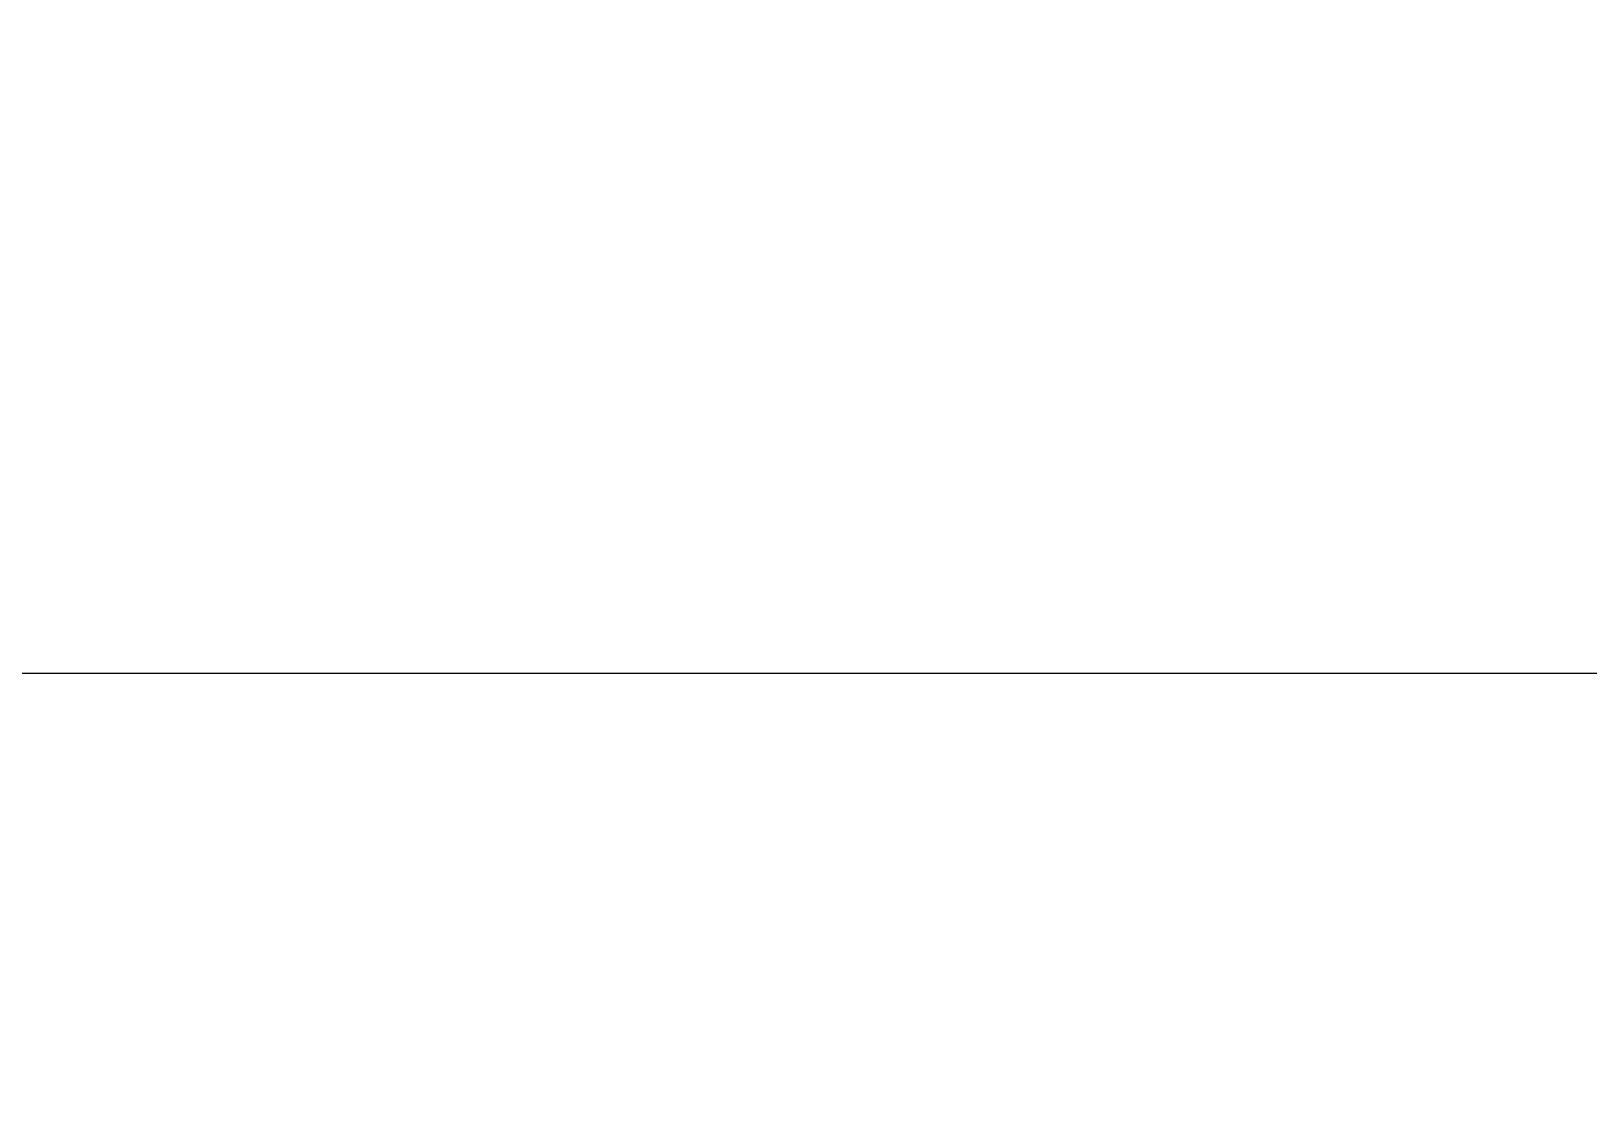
# Model space of a CAD drawing. Header units: millimetres. Extents: x -2143172 to 5255, y -610845 to 279739.
# Drawn here: x -1159477.1645 to -1159477.0217, y -582326.0011 to -582325.9015 of the extents above; entities that cross this region are included whole.
import ezdxf

# ---------------------------------------------------------------- set-up
doc = ezdxf.new("R2010")
doc.units = ezdxf.units.MM
doc.header["$LTSCALE"] = 30
doc.layers.get('0').update_dxf_attribs({"lineweight": 5})
doc.layers.get('Defpoints').update_dxf_attribs({"lineweight": 5})
doc.layers.add('dims.', color=152, linetype='Continuous', lineweight=5)
doc.layers.add('LOADING', color=163, linetype='Continuous', lineweight=5)
doc.styles.add('SIMPLEX', font='SIMPLEX.shx', dxfattribs={"height": 150})
doc.dimstyles.new('Buk', dxfattribs={"dimtxt": 150, "dimasz": 50, "dimexe": 20, "dimexo": 25, "dimgap": 20, "dimtad": 1, "dimdec": 0, "dimrnd": 5, "dimdsep": 46, "dimtxsty": 'SIMPLEX', "dimcen": 0, "dimdle": 20, "dimclrd": 256, "dimclre": 256, "dimclrt": 256, "dimadec": 0, "dimazin": 0, "dimtfac": 0.0075, "dimtdec": 0, "dimtmove": 1, "dimatfit": 2, "dimldrblk": 'ARCHTICK', "dimfxl": 1, "dimtolj": 1, "dimtzin": 0, "dimlwd": -1, "dimlwe": -1, "dimarcsym": 0})

# ---------------------------------------------------------------- blocks, each defined once
blk = doc.blocks.new('*D445')
at = {"layer": 'Defpoints', "color": 0, "transparency": 16777216}
for p in [(-1158899.03059, -581728.87402), (-1160264.03059, -582368.12431), (-1158899.03059, -582368.12431)]:
    blk.add_point(p, dxfattribs=at)
at = {"layer": 'dims.', "linetype": 'Continuous', "transparency": 16777216}
for p, q in [((-1160264.03059, -582343.12431), (-1160264.03059, -581708.87402)), ((-1158899.03059, -582343.12431), (-1158899.03059, -581708.87402))]:
    blk.add_line(p, q, dxfattribs=at)
at = {"layer": 'dims.', "transparency": 16777216}
blk.add_line((-1160214.03059, -581728.87402), (-1158949.03059, -581728.87402), dxfattribs=at)
for points in [[(-1160214.03059, -581720.54069), (-1160214.03059, -581737.20735), (-1160264.03059, -581728.87402)], [(-1158949.03059, -581720.54069), (-1158949.03059, -581737.20735), (-1158899.03059, -581728.87402)]]:
    blk.add_solid(points, dxfattribs=at)
at = {"layer": 'dims.', "transparency": 16777216, "insert": (-1159581.53059, -581633.87402), "char_height": 150, "attachment_point": 5, "style": 'SIMPLEX'}
blk.add_mtext('\\A1;1365', dxfattribs=at)
blk = doc.blocks.new('_ArchTick')
at = {"color": 0, "linetype": 'ByBlock', "const_width": 0.15}
blk.add_lwpolyline([(-0.5, -0.5), (0.5, 0.5)], dxfattribs=at)
blk = doc.blocks.new('GF21008-P')
at = {"layer": 'LOADING'}
for p, q in [((-0.77087861, 0), (0.79062165, 0)), ((0.72165754, 0), (0.72165754, 0)), ((0.72165754, 0), (0.72165754, 0)), ((0.72165754, 0), (0.72165754, 0)), ((0.72165754, 0), (0.72165754, 0)), ((0.72165754, 0), (0.72165754, 0)), ((0.72165754, 0), (0.72165754, 0)), ((0.72165754, 0), (0.72165754, 0)), ((0.72165754, 0), (0.72165754, 0)), ((0.72165754, 0), (0.72165754, 0)), ((0.72165754, 0), (0.72165754, 0)), ((0.72165754, 0), (0.72165754, 0)), ((0.72165754, 0), (0.72165754, 0)), ((0.72165754, 0), (0.72165754, 0)), ((0.72165754, 0), (0.72165754, 0)), ((0.72165754, 0), (0.72165754, 0)), ((0.72165754, 0), (0.72165754, 0)), ((0.72165754, 0), (0.72165754, 0)), ((0.72165754, 0), (0.72165754, 0)), ((0.72165754, 0), (0.72165754, 0)), ((0.72165754, 0), (0.72165754, 0)), ((0.72165754, 0), (0.72165754, 0)), ((0.72165754, 0), (0.72165754, 0)), ((0.72165754, 0), (0.72165754, 0)), ((0.72165754, 0), (0.72165754, 0)), ((0.72165754, 0), (0.72165754, 0)), ((0.72165754, 0), (0.72165754, 0)), ((0.72165754, 0), (0.72165754, 0)), ((0.72165754, 0), (0.72165754, 0)), ((0.72165754, 0), (0.72165754, 0)), ((0.72165754, 0), (0.72165754, 0)), ((0.72165754, 0), (0.72165754, 0)), ((0.72165754, 0), (0.72165754, 0)), ((0.72165754, 0), (0.72165754, 0)), ((0.72165754, 0), (0.72165754, 0)), ((0.72165754, 0), (0.72165754, 0)), ((0.72165754, 0), (0.72165754, 0)), ((0.72165754, 0), (0.72165754, 0)), ((0.72165754, 0), (0.72165754, 0)), ((0.72165754, 0), (0.72165754, 0)), ((0.72165754, 0), (0.72165754, 0)), ((0.72165754, 0), (0.72165754, 0)), ((0.72165754, 0), (0.72165754, 0)), ((0.72165754, 0), (0.72165754, 0)), ((0.72165754, 0), (0.72165754, 0)), ((0.72165754, 0), (0.72165754, 0)), ((0.72165754, 0), (0.72165754, 0)), ((0.72165754, 0), (0.72165754, 0)), ((0.72165754, 0), (0.72165754, 0)), ((0.72165754, 0), (0.72165754, 0)), ((0.72165754, 0), (0.72165754, 0)), ((0.72165754, 0), (0.72165754, 0)), ((0.72165754, 0), (0.72165754, 0)), ((0.72165754, 0), (0.72165754, 0)), ((0.72165754, 0), (0.72165754, 0)), ((0.72165754, 0), (0.72165754, 0)), ((0.72165754, 0), (0.72165754, 0)), ((0.72165754, 0), (0.72165754, 0)), ((0.72165754, 0), (0.72165754, 0)), ((0.72165754, 0), (0.72165754, 0)), ((0.72165754, 0), (0.72165754, 0)), ((0.72165754, 0), (0.72165754, 0)), ((0.72165754, 0), (0.72165754, 0)), ((0.72165754, 0), (0.72165754, 0)), ((0.72165754, 0), (0.72165754, 0)), ((0.72165754, 0), (0.72165754, 0)), ((0.72165754, 0), (0.72165754, 0)), ((0.72165754, 0), (0.72165754, 0)), ((0.72165754, 0), (0.72165754, 0)), ((0.72165754, 0), (0.72165754, 0)), ((0.72165754, 0), (0.72165754, 0)), ((0.72165754, 0), (0.72165754, 0)), ((0.72165754, 0), (0.72165754, 0)), ((0.72165754, 0), (0.72165754, 0)), ((0.72165754, 0), (0.72165754, 0)), ((0.72165754, 0), (0.72165754, 0)), ((0.72165754, 0), (0.72165754, 0)), ((0.72165754, 0), (0.72165754, 0)), ((0.72165754, 0), (0.72165754, 0)), ((0.72165754, 0), (0.72165754, 0)), ((0.72165754, 0), (0.72165754, 0)), ((0.72165754, 0), (0.72165754, 0)), ((0.72165754, 0), (0.72165754, 0)), ((0.72165754, 0), (0.72165754, 0)), ((0.72165754, 0), (0.72165754, 0)), ((0.72165754, 0), (0.72165754, 0)), ((0.72165754, 0), (0.72165754, 0)), ((0.72165754, 0), (0.72165754, 0)), ((0.72165754, 0), (0.72165754, 0)), ((0.72165754, 0), (0.72165754, 0)), ((0.72165754, 0), (0.72165754, 0)), ((0.72165754, 0), (0.72165754, 0)), ((0.72165754, 0), (0.72165754, 0)), ((0.72165754, 0), (0.72165754, 0)), ((0.72165754, 0), (0.72165754, 0)), ((0.72165754, 0), (0.72165754, 0)), ((0.72165754, 0), (0.72165754, 0)), ((0.72165754, 0), (0.72165754, 0)), ((0.72165754, 0), (0.72165754, 0)), ((0.72165754, 0), (0.72165754, 0)), ((0.72165754, 0), (0.72165754, 0)), ((0.72165754, 0), (0.72165754, 0)), ((0.72165754, 0), (0.72165754, 0)), ((0.72165754, 0), (0.72165754, 0)), ((0.72165754, 0), (0.72165754, 0)), ((0.72165754, 0), (0.72165754, 0)), ((0.72165754, 0), (0.72165754, 0)), ((0.72165754, 0), (0.72165754, 0)), ((0.72165754, 0), (0.72165754, 0)), ((0.72165754, 0), (0.72165754, 0)), ((0.72165754, 0), (0.72165754, 0)), ((0.72165754, 0), (0.72165754, 0)), ((0.72165754, 0), (0.72165754, 0)), ((0.72165754, 0), (0.72165754, 0)), ((0.72165754, 0), (0.72165754, 0)), ((0.72165754, 0), (0.72165754, 0)), ((0.72165754, 0), (0.72165754, 0)), ((0.72165754, 0), (0.72165754, 0)), ((0.72165754, 0), (0.72165754, 0)), ((0.72165754, 0), (0.72165754, 0)), ((0.72165754, 0), (0.72165754, 0)), ((0.72165754, 0), (0.72165754, 0)), ((0.72165754, 0), (0.72165754, 0)), ((0.72165754, 0), (0.72165754, 0)), ((0.72165754, 0), (0.72165754, 0)), ((0.72165754, 0), (0.72165754, 0)), ((0.72165754, 0), (0.72165754, 0)), ((0.72165754, 0), (0.72165754, 0)), ((0.72165754, 0), (0.72165754, 0)), ((0.72165754, 0), (0.72165754, 0)), ((0.72165754, 0), (0.72165754, 0)), ((0.72165754, 0), (0.72165754, 0)), ((0.72165754, 0), (0.72165754, 0)), ((0.72165754, 0), (0.72165754, 0)), ((0.72165754, 0), (0.72165754, 0)), ((0.72165754, 0), (0.72165754, 0)), ((0.72165754, 0), (0.72165754, 0)), ((0.72165754, 0), (0.72165754, 0)), ((0.72165754, 0), (0.72165754, 0)), ((0.72165754, 0), (0.72165754, 0)), ((0.72165754, 0), (0.72165754, 0)), ((0.72165754, 0), (0.72165754, 0)), ((0.72165754, 0), (0.72165754, 0)), ((0.72165754, 0), (0.72165754, 0)), ((0.72165754, 0), (0.72165754, 0)), ((0.72165754, 0), (0.72165754, 0)), ((0.72165754, 0), (0.72165754, 0)), ((0.72165754, 0), (0.72165754, 0)), ((0.72165754, 0), (0.72165754, 0)), ((0.72165754, 0), (0.72165754, 0)), ((0.72165754, 0), (0.72165754, 0)), ((0.72165754, 0), (0.72165754, 0)), ((0.72165754, 0), (0.72165754, 0)), ((0.72165754, 0), (0.72165754, 0)), ((0.72165754, 0), (0.72165754, 0)), ((0.72165754, 0), (0.72165754, 0)), ((0.72165754, 0), (0.72165754, 0)), ((0.72165754, 0), (0.72165754, 0)), ((0.72165754, 0), (0.72165754, 0)), ((0.72165754, 0), (0.72165754, 0)), ((0.72165754, 0), (0.72165754, 0)), ((0.72165754, 0), (0.72165754, 0)), ((0.72165754, 0), (0.72165754, 0)), ((0.72165754, 0), (0.72165754, 0)), ((0.72165754, 0), (0.72165754, 0)), ((0.72165754, 0), (0.72165754, 0)), ((0.72165754, 0), (0.72165754, 0)), ((0.72165754, 0), (0.72165754, 0)), ((0.72165754, 0), (0.72165754, 0)), ((0.72165754, 0), (0.72165754, 0)), ((0.72165754, 0), (0.72165754, 0)), ((0.72165754, 0), (0.72165754, 0)), ((0.72165754, 0), (0.72165754, 0)), ((0.72165754, 0), (0.72165754, 0)), ((0.72165754, 0), (0.72165754, 0)), ((0.72165754, 0), (0.72165754, 0)), ((0.72165754, 0), (0.72165754, 0)), ((0.72165754, 0), (0.72165754, 0)), ((0.72165754, 0), (0.72165754, 0)), ((0.72165754, 0), (0.72165754, 0)), ((0.72165754, 0), (0.72165754, 0)), ((0.72165754, 0), (0.72165754, 0)), ((0.72165754, 0), (0.72165754, 0)), ((0.72165754, 0), (0.72165754, 0)), ((0.72165754, 0), (0.72165754, 0)), ((0.72165754, 0), (0.72165754, 0)), ((0.72165754, 0), (0.72165754, 0)), ((0.72165754, 0), (0.72165754, 0)), ((0.72165754, 0), (0.72165754, 0)), ((0.72165754, 0), (0.72165754, 0)), ((0.72165754, 0), (0.72165754, 0)), ((0.72165754, 0), (0.72165754, 0)), ((0.72165754, 0), (0.72165754, 0)), ((0.72165754, 0), (0.72165754, 0)), ((0.72165754, 0), (0.72165754, 0)), ((0.72165754, 0), (0.72165754, 0)), ((0.72165754, 0), (0.72165754, 0)), ((0.72165754, 0), (0.72165754, 0)), ((0.72165754, 0), (0.72165754, 0)), ((0.72165754, 0), (0.72165754, 0)), ((0.72165754, 0), (0.72165754, 0)), ((0.72165754, 0), (0.72165754, 0)), ((0.72165754, 0), (0.72165754, 0)), ((0.72165754, 0), (0.72165754, 0)), ((0.72165754, 0), (0.72165754, 0)), ((0.72165754, 0), (0.72165754, 0)), ((0.72165754, 0), (0.72165754, 0)), ((0.72165754, 0), (0.72165754, 0)), ((0.72165754, 0), (0.72165754, 0)), ((0.72165754, 0), (0.72165754, 0)), ((0.72165754, 0), (0.72165754, 0)), ((0.72165754, 0), (0.72165754, 0)), ((0.72165754, 0), (0.72165754, 0)), ((0.72165754, 0), (0.72165754, 0)), ((0.72165754, 0), (0.72165754, 0)), ((0.72165754, 0), (0.72165754, 0)), ((0.72165754, 0), (0.72165754, 0)), ((0.72165754, 0), (0.72165754, 0)), ((0.72165754, 0), (0.72165754, 0)), ((0.72165754, 0), (0.72165754, 0)), ((0.72165754, 0), (0.72165754, 0)), ((0.72165754, 0), (0.72165754, 0)), ((0.72165754, 0), (0.72165754, 0)), ((0.72165754, 0), (0.72165754, 0)), ((0.72165754, 0), (0.72165754, 0)), ((0.72165754, 0), (0.72165754, 0)), ((0.72165754, 0), (0.72165754, 0)), ((0.72165754, 0), (0.72165754, 0)), ((0.72165754, 0), (0.72165754, 0)), ((0.72165754, 0), (0.72165754, 0)), ((0.72165754, 0), (0.72165754, 0)), ((0.72165754, 0), (0.72165754, 0)), ((0.72165754, 0), (0.72165754, 0)), ((0.72165754, 0), (0.72165754, 0)), ((0.72165754, 0), (0.72165754, 0)), ((0.72165754, 0), (0.72165754, 0)), ((0.72165754, 0), (0.72165754, 0)), ((0.72165754, 0), (0.72165754, 0)), ((0.72165754, 0), (0.72165754, 0)), ((0.72165754, 0), (0.72165754, 0)), ((0.72165754, 0), (0.72165754, 0)), ((0.72165754, 0), (0.72165754, 0)), ((0.72165754, 0), (0.72165754, 0)), ((0.72165754, 0), (0.72165754, 0)), ((0.72165754, 0), (0.72165754, 0)), ((0.72165754, 0), (0.72165754, 0)), ((0.72165754, 0), (0.72165754, 0)), ((0.72165754, 0), (0.72165754, 0)), ((0.72165754, 0), (0.72165754, 0)), ((0.72165754, 0), (0.72165754, 0)), ((0.72165754, 0), (0.72165754, 0)), ((0.72165754, 0), (0.72165754, 0)), ((0.72165754, 0), (0.72165754, 0)), ((0.72165754, 0), (0.72165754, 0)), ((0.72165754, 0), (0.72165754, 0)), ((0.72165754, 0), (0.72165754, 0)), ((0.72165754, 0), (0.72165754, 0)), ((0.72165754, 0), (0.72165754, 0)), ((0.72165754, 0), (0.72165754, 0)), ((0.72165754, 0), (0.72165754, 0)), ((0.72165754, 0), (0.72165754, 0)), ((0.72165754, 0), (0.72165754, 0)), ((0.72165754, 0), (0.72165754, 0)), ((0.72165754, 0), (0.72165754, 0)), ((0.72165754, 0), (0.72165754, 0)), ((0.72165754, 0), (0.72165754, 0)), ((0.72165754, 0), (0.72165754, 0)), ((0.72165754, 0), (0.72165754, 0)), ((0.72165754, 0), (0.72165754, 0)), ((0.72165754, 0), (0.72165754, 0)), ((0.72165754, 0), (0.72165754, 0)), ((0.72165754, 0), (0.72165754, 0)), ((0.72165754, 0), (0.72165754, 0)), ((0.72165754, 0), (0.72165754, 0)), ((0.72165754, 0), (0.72165754, 0)), ((0.72165754, 0), (0.72165754, 0)), ((0.72165754, 0), (0.72165754, 0)), ((0.72165754, 0), (0.72165754, 0)), ((0.72165754, 0), (0.72165754, 0)), ((0.72165754, 0), (0.72165754, 0)), ((0.72165754, 0), (0.72165754, 0)), ((0.72165754, 0), (0.72165754, 0)), ((0.72165754, 0), (0.72165754, 0)), ((0.72165754, 0), (0.72165754, 0)), ((0.72165754, 0), (0.72165754, 0)), ((0.72165754, 0), (0.72165754, 0)), ((0.72165754, 0), (0.72165754, 0)), ((0.72165754, 0), (0.72165754, 0)), ((0.72165754, 0), (0.72165754, 0)), ((0.72165754, 0), (0.72165754, 0)), ((0.72165754, 0), (0.72165754, 0)), ((0.72165754, 0), (0.72165754, 0)), ((0.72165754, 0), (0.72165754, 0)), ((0.72165754, 0), (0.72165754, 0)), ((0.72165754, 0), (0.72165754, 0)), ((0.72165754, 0), (0.72165754, 0)), ((0.72165754, 0), (0.72165754, 0)), ((0.72165754, 0), (0.72165754, 0)), ((0.72165754, 0), (0.72165754, 0)), ((0.72165754, 0), (0.72165754, 0)), ((0.72165754, 0), (0.72165754, 0)), ((0.72165754, 0), (0.72165754, 0)), ((0.72165754, 0), (0.72165754, 0)), ((0.72165754, 0), (0.72165754, 0)), ((0.72165754, 0), (0.72165754, 0)), ((0.72165754, 0), (0.72165754, 0)), ((0.72165754, 0), (0.72165754, 0)), ((0.72165754, 0), (0.72165754, 0)), ((0.72165754, 0), (0.72165754, 0)), ((0.72165754, 0), (0.72165754, 0)), ((0.72165754, 0), (0.72165754, 0)), ((0.72165754, 0), (0.72165754, 0)), ((0.72165754, 0), (0.72165754, 0)), ((0.72165754, 0), (0.72165754, 0)), ((0.72165754, 0), (0.72165754, 0)), ((0.72165754, 0), (0.72165754, 0)), ((0.72165754, 0), (0.72165754, 0)), ((0.72165754, 0), (0.72165754, 0)), ((0.72165754, 0), (0.72165754, 0)), ((0.72165754, 0), (0.72165754, 0)), ((0.72165754, 0), (0.72165754, 0)), ((0.72165754, 0), (0.72165754, 0)), ((0.72165754, 0), (0.72165754, 0)), ((0.72165754, 0), (0.72165754, 0)), ((0.72165754, 0), (0.72165754, 0)), ((0.72165754, 0), (0.72165754, 0)), ((0.72165754, 0), (0.72165754, 0)), ((0.72165754, 0), (0.72165754, 0)), ((0.72165754, 0), (0.72165754, 0)), ((0.72165754, 0), (0.72165754, 0)), ((0.72165754, 0), (0.72165754, 0)), ((0.72165754, 0), (0.72165754, 0)), ((0.72165754, 0), (0.72165754, 0)), ((0.72165754, 0), (0.72165754, 0)), ((0.72165754, 0), (0.72165754, 0)), ((0.72165754, 0), (0.72165754, 0)), ((0.72165754, 0), (0.72165754, 0)), ((0.72165754, 0), (0.72165754, 0)), ((0.72165754, 0), (0.72165754, 0)), ((0.72165754, 0), (0.72165754, 0)), ((0.72165754, 0), (0.72165754, 0)), ((0.72165754, 0), (0.72165754, 0)), ((0.72165754, 0), (0.72165754, 0)), ((0.72165754, 0), (0.72165754, 0)), ((0.72165754, 0), (0.72165754, 0)), ((0.72165754, 0), (0.72165754, 0)), ((0.72165754, 0), (0.72165754, 0)), ((0.72165754, 0), (0.72165754, 0)), ((0.72165754, 0), (0.72165754, 0)), ((0.72165754, 0), (0.72165754, 0)), ((0.72165754, 0), (0.72165754, 0)), ((0.72165754, 0), (0.72165754, 0)), ((0.72165754, 0), (0.72165754, 0)), ((0.72165754, 0), (0.72165754, 0)), ((0.72165754, 0), (0.72165754, 0)), ((0.72165754, 0), (0.72165754, 0)), ((0.72165754, 0), (0.72165754, 0)), ((0.72165754, 0), (0.72165754, 0)), ((0.72165754, 0), (0.72165754, 0)), ((0.72165754, 0), (0.72165754, 0)), ((0.72165754, 0), (0.72165754, 0)), ((0.72165754, 0), (0.72165754, 0)), ((0.72165754, 0), (0.72165754, 0)), ((0.72165754, 0), (0.72165754, 0)), ((0.72165754, 0), (0.72165754, 0)), ((0.72165754, 0), (0.72165754, 0)), ((0.72165754, 0), (0.72165754, 0)), ((0.72165754, 0), (0.72165754, 0)), ((0.72165754, 0), (0.72165754, 0)), ((0.72165754, 0), (0.72165754, 0)), ((0.72165754, 0), (0.72165754, 0)), ((0.72165754, 0), (0.72165754, 0)), ((0.72165754, 0), (0.72165754, 0)), ((0.72165754, 0), (0.72165754, 0)), ((0.72165754, 0), (0.72165754, 0)), ((0.72165754, 0), (0.72165754, 0)), ((0.72165754, 0), (0.72165754, 0)), ((0.72165754, 0), (0.72165754, 0)), ((0.72165754, 0), (0.72165754, 0)), ((0.72165754, 0), (0.72165754, 0)), ((0.72165754, 0), (0.72165754, 0)), ((0.72165754, 0), (0.72165754, 0)), ((0.72165754, 0), (0.72165754, 0)), ((0.72165754, 0), (0.72165754, 0)), ((0.72165754, 0), (0.72165754, 0)), ((0.72165754, 0), (0.72165754, 0)), ((0.72165754, 0), (0.72165754, 0)), ((0.72165754, 0), (0.72165754, 0)), ((0.72165754, 0), (0.72165754, 0)), ((0.72165754, 0), (0.72165754, 0)), ((0.72165754, 0), (0.72165754, 0)), ((0.72165754, 0), (0.72165754, 0)), ((0.72165754, 0), (0.72165754, 0)), ((0.72165754, 0), (0.72165754, 0)), ((0.72165754, 0), (0.72165754, 0)), ((0.72165754, 0), (0.72165754, 0)), ((0.72165754, 0), (0.72165754, 0)), ((0.72165754, 0), (0.72165754, 0)), ((0.72165754, 0), (0.72165754, 0)), ((0.72165754, 0), (0.72165754, 0)), ((0.72165754, 0), (0.72165754, 0)), ((0.72165754, 0), (0.72165754, 0)), ((0.72165754, 0), (0.72165754, 0)), ((0.72165754, 0), (0.72165754, 0)), ((0.72165754, 0), (0.72165754, 0)), ((0.72165754, 0), (0.72165754, 0)), ((0.72165754, 0), (0.72165754, 0)), ((0.72165754, 0), (0.72165754, 0)), ((0.72165754, 0), (0.72165754, 0)), ((0.72165754, 0), (0.72165754, 0)), ((0.72165754, 0), (0.72165754, 0)), ((0.72165754, 0), (0.72165754, 0)), ((0.72165754, 0), (0.72165754, 0)), ((0.72165754, 0), (0.72165754, 0)), ((0.72165754, 0), (0.72165754, 0)), ((0.72165754, 0), (0.72165754, 0)), ((0.72165754, 0), (0.72165754, 0)), ((0.72165754, 0), (0.72165754, 0)), ((0.72165754, 0), (0.72165754, 0)), ((0.72165754, 0), (0.72165754, 0)), ((0.72165754, 0), (0.72165754, 0)), ((0.72165754, 0), (0.72165754, 0)), ((0.72165754, 0), (0.72165754, 0)), ((0.72165754, 0), (0.72165754, 0)), ((0.72165754, 0), (0.72165754, 0)), ((0.72165754, 0), (0.72165754, 0)), ((0.72165754, 0), (0.72165754, 0)), ((0.72165754, 0), (0.72165754, 0)), ((0.72165754, 0), (0.72165754, 0)), ((0.72165754, 0), (0.72165754, 0)), ((0.72165754, 0), (0.72165754, 0)), ((0.72165754, 0), (0.72165754, 0)), ((0.72165754, 0), (0.72165754, 0)), ((0.72165754, 0), (0.72165754, 0)), ((0.72165754, 0), (0.72165754, 0)), ((0.72165754, 0), (0.72165754, 0)), ((0.72165754, 0), (0.72165754, 0)), ((0.72165754, 0), (0.72165754, 0)), ((0.72165754, 0), (0.72165754, 0)), ((0.72165754, 0), (0.72165754, 0)), ((0.72165754, 0), (0.72165754, 0)), ((0.72165754, 0), (0.72165754, 0)), ((0.72165754, 0), (0.72165754, 0)), ((0.72165754, 0), (0.72165754, 0)), ((0.72165754, 0), (0.72165754, 0)), ((0.72165754, 0), (0.72165754, 0)), ((0.72165754, 0), (0.72165754, 0)), ((0.72165754, 0), (0.72165754, 0)), ((0.72165754, 0), (0.72165754, 0)), ((0.72165754, 0), (0.72165754, 0)), ((0.72165754, 0), (0.72165754, 0)), ((0.72165754, 0), (0.72165754, 0)), ((0.72165754, 0), (0.72165754, 0)), ((0.72165754, 0), (0.72165754, 0)), ((0.72165754, 0), (0.72165754, 0)), ((0.72165754, 0), (0.72165754, 0)), ((0.72165754, 0), (0.72165754, 0)), ((0.72165754, 0), (0.72165754, 0)), ((0.72165754, 0), (0.72165754, 0)), ((0.72165754, 0), (0.72165754, 0)), ((0.72165754, 0), (0.72165754, 0)), ((0.72165754, 0), (0.72165754, 0)), ((0.72165754, 0), (0.72165754, 0)), ((0.72165754, 0), (0.72165754, 0)), ((0.72165754, 0), (0.72165754, 0)), ((0.72165754, 0), (0.72165754, 0)), ((0.72165754, 0), (0.72165754, 0)), ((0.72165754, 0), (0.72165754, 0)), ((0.72165754, 0), (0.72165754, 0)), ((0.72165754, 0), (0.72165754, 0)), ((0.72165754, 0), (0.72165754, 0)), ((0.72165754, 0), (0.72165754, 0)), ((0.72165754, 0), (0.72165754, 0)), ((0.72165754, 0), (0.72165754, 0)), ((0.72165754, 0), (0.72165754, 0)), ((0.72165754, 0), (0.72165754, 0)), ((0.72165754, 0), (0.72165754, 0)), ((0.72165754, 0), (0.72165754, 0)), ((0.72165754, 0), (0.72165754, 0)), ((0.72165754, 0), (0.72165754, 0)), ((0.72165754, 0), (0.72165754, 0)), ((0.72165754, 0), (0.72165754, 0)), ((0.72165754, 0), (0.72165754, 0)), ((0.72165754, 0), (0.72165754, 0)), ((0.72165754, 0), (0.72165754, 0)), ((0.72165754, 0), (0.72165754, 0)), ((0.72165754, 0), (0.72165754, 0)), ((0.72165754, 0), (0.72165754, 0)), ((0.72165754, 0), (0.72165754, 0)), ((0.72165754, 0), (0.72165754, 0)), ((0.72165754, 0), (0.72165754, 0)), ((0.72165754, 0), (0.72165754, 0)), ((0.72165754, 0), (0.72165754, 0)), ((0.72165754, 0), (0.72165754, 0)), ((0.72165754, 0), (0.72165754, 0)), ((0.72165754, 0), (0.72165754, 0)), ((0.72165754, 0), (0.72165754, 0)), ((0.72165754, 0), (0.72165754, 0)), ((0.72165754, 0), (0.72165754, 0)), ((0.72165754, 0), (0.72165754, 0)), ((0.72165754, 0), (0.72165754, 0)), ((0.72165754, 0), (0.72165754, 0)), ((0.72165754, 0), (0.72165754, 0)), ((0.72165754, 0), (0.72165754, 0)), ((0.72165754, 0), (0.72165754, 0)), ((0.72165754, 0), (0.72165754, 0)), ((0.72165754, 0), (0.72165754, 0)), ((0.72165754, 0), (0.72165754, 0)), ((0.72165754, 0), (0.72165754, 0)), ((0.72165754, 0), (0.72165754, 0)), ((0.72165754, 0), (0.72165754, 0)), ((0.72165754, 0), (0.72165754, 0)), ((0.72165754, 0), (0.72165754, 0)), ((0.72165754, 0), (0.72165754, 0)), ((0.72165754, 0), (0.72165754, 0)), ((0.72165754, 0), (0.72165754, 0)), ((0.72165754, 0), (0.72165754, 0)), ((0.72165754, 0), (0.72165754, 0)), ((0.72165754, 0), (0.72165754, 0)), ((0.72165754, 0), (0.72165754, 0)), ((0.72165754, 0), (0.72165754, 0)), ((0.72165754, 0), (0.72165754, 0)), ((0.72165754, 0), (0.72165754, 0)), ((0.72165754, 0), (0.72165754, 0)), ((0.72165754, 0), (0.72165754, 0)), ((0.72165754, 0), (0.72165754, 0)), ((0.72165754, 0), (0.72165754, 0)), ((0.72165754, 0), (0.72165754, 0)), ((0.72165754, 0), (0.72165754, 0)), ((0.72165754, 0), (0.72165754, 0)), ((0.72165754, 0), (0.72165754, 0)), ((0.72165754, 0), (0.72165754, 0)), ((0.72165754, 0), (0.72165754, 0)), ((0.72165754, 0), (0.72165754, 0)), ((0.72165754, 0), (0.72165754, 0)), ((0.72165754, 0), (0.72165754, 0)), ((0.72165754, 0), (0.72165754, 0)), ((0.72165754, 0), (0.72165754, 0)), ((0.72165754, 0), (0.72165754, 0)), ((0.72165754, 0), (0.72165754, 0)), ((0.72165754, 0), (0.72165754, 0)), ((0.72165754, 0), (0.72165754, 0)), ((0.72165754, 0), (0.72165754, 0)), ((0.72165754, 0), (0.72165754, 0)), ((0.72165754, 0), (0.72165754, 0)), ((0.72165754, 0), (0.72165754, 0)), ((0.72165754, 0), (0.72165754, 0)), ((0.72165754, 0), (0.72165754, 0)), ((0.72165754, 0), (0.72165754, 0)), ((0.72165754, 0), (0.72165754, 0)), ((0.72165754, 0), (0.72165754, 0)), ((0.72165754, 0), (0.72165754, 0)), ((0.72165754, 0), (0.72165754, 0)), ((0.72165754, 0), (0.72165754, 0)), ((0.72165754, 0), (0.72165754, 0)), ((0.72165754, 0), (0.72165754, 0)), ((0.72165754, 0), (0.72165754, 0)), ((0.72165754, 0), (0.72165754, 0)), ((0.72165754, 0), (0.72165754, 0)), ((0.72165754, 0), (0.72165754, 0)), ((0.72165754, 0), (0.72165754, 0)), ((0.72165754, 0), (0.72165754, 0)), ((0.72165754, 0), (0.72165754, 0)), ((0.72165754, 0), (0.72165754, 0)), ((0.72165754, 0), (0.72165754, 0)), ((0.72165754, 0), (0.72165754, 0)), ((0.72165754, 0), (0.72165754, 0)), ((0.72165754, 0), (0.72165754, 0)), ((0.72165754, 0), (0.72165754, 0)), ((0.72165754, 0), (0.72165754, 0)), ((0.72165754, 0), (0.72165754, 0)), ((0.72165754, 0), (0.72165754, 0)), ((0.72165754, 0), (0.72165754, 0)), ((0.72165754, 0), (0.72165754, 0)), ((0.72165754, 0), (0.72165754, 0)), ((0.72165754, 0), (0.72165754, 0)), ((0.72165754, 0), (0.72165754, 0)), ((0.72165754, 0), (0.72165754, 0)), ((0.72165754, 0), (0.72165754, 0)), ((0.72165754, 0), (0.72165754, 0)), ((0.72165754, 0), (0.72165754, 0)), ((0.72165754, 0), (0.72165754, 0)), ((0.72165754, 0), (0.72165754, 0)), ((0.72165754, 0), (0.72165754, 0)), ((0.72165754, 0), (0.72165754, 0)), ((0.72165754, 0), (0.72165754, 0)), ((0.72165754, 0), (0.72165754, 0)), ((0.72165754, 0), (0.72165754, 0)), ((0.72165754, 0), (0.72165754, 0)), ((0.72165754, 0), (0.72165754, 0)), ((0.72165754, 0), (0.72165754, 0)), ((0.72165754, 0), (0.72165754, 0)), ((0.72165754, 0), (0.72165754, 0)), ((0.72165754, 0), (0.72165754, 0)), ((0.72165754, 0), (0.72165754, 0)), ((0.72165754, 0), (0.72165754, 0)), ((0.72165754, 0), (0.72165754, 0)), ((0.72165754, 0), (0.72165754, 0)), ((0.72165754, 0), (0.72165754, 0)), ((0.72165754, 0), (0.72165754, 0)), ((0.72165754, 0), (0.72165754, 0)), ((0.72165754, 0), (0.72165754, 0)), ((0.72165754, 0), (0.72165754, 0)), ((0.72165754, 0), (0.72165754, 0)), ((0.72165754, 0), (0.72165754, 0)), ((0.72165754, 0), (0.72165754, 0)), ((0.72165754, 0), (0.72165754, 0)), ((0.72165754, 0), (0.72165754, 0)), ((0.72165754, 0), (0.72165754, 0)), ((0.72165754, 0), (0.72165754, 0)), ((0.72165754, 0), (0.72165754, 0)), ((0.72165754, 0), (0.72165754, 0)), ((0.72165754, 0), (0.72165754, 0)), ((0.72165754, 0), (0.72165754, 0)), ((0.72165754, 0), (0.72165754, 0)), ((0.72165754, 0), (0.72165754, 0)), ((0.72165754, 0), (0.72165754, 0)), ((0.72165754, 0), (0.72165754, 0)), ((0.72165754, 0), (0.72165754, 0)), ((0.72165754, 0), (0.72165754, 0)), ((0.72165754, 0), (0.72165754, 0)), ((0.72165754, 0), (0.72165754, 0)), ((0.72165754, 0), (0.72165754, 0)), ((0.72165754, 0), (0.72165754, 0)), ((0.72165754, 0), (0.72165754, 0)), ((0.72165754, 0), (0.72165754, 0)), ((0.72165754, 0), (0.72165754, 0)), ((0.72165754, 0), (0.72165754, 0)), ((0.72165754, 0), (0.72165754, 0)), ((0.72165754, 0), (0.72165754, 0)), ((0.72165754, 0), (0.72165754, 0)), ((0.72165754, 0), (0.72165754, 0)), ((0.72165754, 0), (0.72165754, 0)), ((0.72165754, 0), (0.72165754, 0)), ((0.72165754, 0), (0.72165754, 0)), ((0.72165754, 0), (0.72165754, 0)), ((0.72165754, 0), (0.72165754, 0)), ((0.72165754, 0), (0.72165754, 0)), ((0.72165754, 0), (0.72165754, 0)), ((0.72165754, 0), (0.72165754, 0)), ((0.72165754, 0), (0.72165754, 0)), ((0.72165754, 0), (0.72165754, 0)), ((0.72165754, 0), (0.72165754, 0)), ((0.72165754, 0), (0.72165754, 0)), ((0.72165754, 0), (0.72165754, 0)), ((0.72165754, 0), (0.72165754, 0)), ((0.72165754, 0), (0.72165754, 0)), ((0.72165754, 0), (0.72165754, 0)), ((0.72165754, 0), (0.72165754, 0)), ((0.72165754, 0), (0.72165754, 0)), ((0.72165754, 0), (0.72165754, 0)), ((0.72165754, 0), (0.72165754, 0)), ((0.72165754, 0), (0.72165754, 0)), ((0.72165754, 0), (0.72165754, 0)), ((0.72165754, 0), (0.72165754, 0)), ((0.72165754, 0), (0.72165754, 0)), ((0.72165754, 0), (0.72165754, 0)), ((0.72165754, 0), (0.72165754, 0)), ((0.72165754, 0), (0.72165754, 0)), ((0.72165754, 0), (0.72165754, 0)), ((0.72165754, 0), (0.72165754, 0)), ((0.72165754, 0), (0.72165754, 0)), ((0.72165754, 0), (0.72165754, 0)), ((0.72165754, 0), (0.72165754, 0)), ((0.72165754, 0), (0.72165754, 0)), ((0.72165754, 0), (0.72165754, 0)), ((0.72165754, 0), (0.72165754, 0)), ((0.72165754, 0), (0.72165754, 0)), ((0.72165754, 0), (0.72165754, 0)), ((0.72165754, 0), (0.72165754, 0)), ((0.72165754, 0), (0.72165754, 0)), ((0.72165754, 0), (0.72165754, 0)), ((0.72165754, 0), (0.72165754, 0)), ((0.72165754, 0), (0.72165754, 0)), ((0.72165754, 0), (0.72165754, 0)), ((0.72165754, 0), (0.72165754, 0)), ((0.72165754, 0), (0.72165754, 0)), ((0.72165754, 0), (0.72165754, 0)), ((0.72165754, 0), (0.72165754, 0)), ((0.72165754, 0), (0.72165754, 0)), ((0.72165754, 0), (0.72165754, 0)), ((0.72165754, 0), (0.72165754, 0)), ((0.72165754, 0), (0.72165754, 0)), ((0.72165754, 0), (0.72165754, 0)), ((0.72165754, 0), (0.72165754, 0)), ((0.72165754, 0), (0.72165754, 0)), ((0.72165754, 0), (0.72165754, 0)), ((0.72165754, 0), (0.72165754, 0)), ((0.72165754, 0), (0.72165754, 0)), ((0.72165754, 0), (0.72165754, 0)), ((0.72165754, 0), (0.72165754, 0)), ((0.72165754, 0), (0.72165754, 0)), ((0.72165754, 0), (0.72165754, 0)), ((0.72165754, 0), (0.72165754, 0)), ((0.72165754, 0), (0.72165754, 0)), ((0.72165754, 0), (0.72165754, 0)), ((0.72165754, 0), (0.72165754, 0)), ((0.72165754, 0), (0.72165754, 0)), ((0.72165754, 0), (0.72165754, 0)), ((0.72165754, 0), (0.72165754, 0)), ((0.72165754, 0), (0.72165754, 0)), ((0.72165754, 0), (0.72165754, 0)), ((0.72165754, 0), (0.72165754, 0)), ((0.72165754, 0), (0.72165754, 0)), ((0.72165754, 0), (0.72165754, 0)), ((0.72165754, 0), (0.72165754, 0)), ((0.72165754, 0), (0.72165754, 0)), ((0.72165754, 0), (0.72165754, 0)), ((0.72165754, 0), (0.72165754, 0)), ((0.72165754, 0), (0.72165754, 0)), ((0.72165754, 0), (0.72165754, 0)), ((0.72165754, 0), (0.72165754, 0)), ((0.72165754, 0), (0.72165754, 0)), ((0.72165754, 0), (0.72165754, 0)), ((0.72165754, 0), (0.72165754, 0)), ((0.72165754, 0), (0.72165754, 0)), ((0.72165754, 0), (0.72165754, 0)), ((0.72165754, 0), (0.72165754, 0)), ((0.72165754, 0), (0.72165754, 0)), ((0.72165754, 0), (0.72165754, 0)), ((0.72165754, 0), (0.72165754, 0)), ((0.72165754, 0), (0.72165754, 0)), ((0.72165754, 0), (0.72165754, 0)), ((0.72165754, 0), (0.72165754, 0)), ((0.72165754, 0), (0.72165754, 0)), ((0.72165754, 0), (0.72165754, 0)), ((0.72165754, 0), (0.72165754, 0)), ((0.72165754, 0), (0.72165754, 0)), ((0.72165754, 0), (0.72165754, 0)), ((0.72165754, 0), (0.72165754, 0)), ((0.72165754, 0), (0.72165754, 0)), ((0.72165754, 0), (0.72165754, 0)), ((0.72165754, 0), (0.72165754, 0)), ((0.72165754, 0), (0.72165754, 0)), ((0.72165754, 0), (0.72165754, 0)), ((0.72165754, 0), (0.72165754, 0)), ((0.72165754, 0), (0.72165754, 0)), ((0.72165754, 0), (0.72165754, 0)), ((0.72165754, 0), (0.72165754, 0)), ((0.72165754, 0), (0.72165754, 0)), ((0.72165754, 0), (0.72165754, 0)), ((0.72165754, 0), (0.72165754, 0)), ((0.72165754, 0), (0.72165754, 0)), ((0.72165754, 0), (0.72165754, 0)), ((0.72165754, 0), (0.72165754, 0)), ((0.72165754, 0), (0.72165754, 0)), ((0.72165754, 0), (0.72165754, 0)), ((0.72165754, 0), (0.72165754, 0)), ((0.72165754, 0), (0.72165754, 0)), ((0.72165754, 0), (0.72165754, 0)), ((0.72165754, 0), (0.72165754, 0)), ((0.72165754, 0), (0.72165754, 0)), ((0.72165754, 0), (0.72165754, 0)), ((0.72165754, 0), (0.72165754, 0)), ((0.72165754, 0), (0.72165754, 0)), ((0.72165754, 0), (0.72165754, 0)), ((0.72165754, 0), (0.72165754, 0)), ((0.72165754, 0), (0.72165754, 0)), ((0.72165754, 0), (0.72165754, 0)), ((0.72165754, 0), (0.72165754, 0)), ((0.72165754, 0), (0.72165754, 0)), ((0.72165754, 0), (0.72165754, 0)), ((0.72165754, 0), (0.72165754, 0)), ((0.72165754, 0), (0.72165754, 0)), ((0.72165754, 0), (0.72165754, 0)), ((0.72165754, 0), (0.72165754, 0)), ((0.72165754, 0), (0.72165754, 0)), ((0.72165754, 0), (0.72165754, 0)), ((0.72165754, 0), (0.72165754, 0)), ((0.72165754, 0), (0.72165754, 0)), ((0.72165754, 0), (0.72165754, 0)), ((0.72165754, 0), (0.72165754, 0)), ((0.72165754, 0), (0.72165754, 0)), ((0.72165754, 0), (0.72165754, 0)), ((0.72165754, 0), (0.72165754, 0))]:
    blk.add_line(p, q, dxfattribs=at)
at = {"layer": 'LOADING', "linetype": 'Continuous'}
blk.add_line((0.72165754, 0), (0.72165754, 0), dxfattribs=at)
blk.add_line((0.72165754, 0), (0.72165754, 0), dxfattribs=at)
blk.add_line((0.72165754, 0), (0.72165754, 0), dxfattribs=at)
blk.add_line((0.72165754, 0), (0.72165754, 0), dxfattribs=at)
blk.add_line((0.72165754, 0), (0.72165754, 0), dxfattribs=at)
blk.add_line((0.72165754, 0), (0.72165754, 0), dxfattribs=at)
blk.add_line((0.72165754, 0), (0.72165754, 0), dxfattribs=at)
blk.add_line((0.72165754, 0), (0.72165754, 0), dxfattribs=at)
blk.add_line((0.72165754, 0), (0.72165754, 0), dxfattribs=at)
blk.add_line((0.72165754, 0), (0.72165754, 0), dxfattribs=at)
blk.add_line((0.72165754, 0), (0.72165754, 0), dxfattribs=at)
blk.add_line((0.72165754, 0), (0.72165754, 0), dxfattribs=at)
blk.add_line((0.72165754, 0), (0.72165754, 0), dxfattribs=at)
blk.add_line((0.72165754, 0), (0.72165754, 0), dxfattribs=at)
blk.add_line((0.72165754, 0), (0.72165754, 0), dxfattribs=at)
blk.add_line((0.72165754, 0), (0.72165754, 0), dxfattribs=at)
blk.add_line((0.72165754, 0), (0.72165754, 0), dxfattribs=at)
blk.add_line((0.72165754, 0), (0.72165754, 0), dxfattribs=at)
blk.add_line((0.72165754, 0), (0.72165754, 0), dxfattribs=at)
blk.add_line((0.72165754, 0), (0.72165754, 0), dxfattribs=at)
blk.add_line((0.72165754, 0), (0.72165754, 0), dxfattribs=at)
blk.add_line((0.72165754, 0), (0.72165754, 0), dxfattribs=at)
blk.add_line((0.72165754, 0), (0.72165754, 0), dxfattribs=at)
blk.add_line((0.72165754, 0), (0.72165754, 0), dxfattribs=at)
blk.add_line((0.72165754, 0), (0.72165754, 0), dxfattribs=at)
blk.add_line((0.72165754, 0), (0.72165754, 0), dxfattribs=at)
blk.add_line((0.72165754, 0), (0.72165754, 0), dxfattribs=at)
blk.add_line((0.72165754, 0), (0.72165754, 0), dxfattribs=at)
blk.add_line((0.72165754, 0), (0.72165754, 0), dxfattribs=at)
blk.add_line((0.72165754, 0), (0.72165754, 0), dxfattribs=at)
blk.add_line((0.72165754, 0), (0.72165754, 0), dxfattribs=at)
blk.add_line((0.72165754, 0), (0.72165754, 0), dxfattribs=at)
blk.add_line((0.72165754, 0), (0.72165754, 0), dxfattribs=at)
blk.add_line((0.72165754, 0), (0.72165754, 0), dxfattribs=at)
blk.add_line((0.72165754, 0), (0.72165754, 0), dxfattribs=at)
blk.add_line((0.72165754, 0), (0.72165754, 0), dxfattribs=at)
blk.add_line((0.72165754, 0), (0.72165754, 0), dxfattribs=at)
blk.add_line((0.72165754, 0), (0.72165754, 0), dxfattribs=at)
blk.add_line((0.72165754, 0), (0.72165754, 0), dxfattribs=at)
blk.add_line((0.72165754, 0), (0.72165754, 0), dxfattribs=at)
blk.add_line((0.72165754, 0), (0.72165754, 0), dxfattribs=at)
blk.add_line((0.72165754, 0), (0.72165754, 0), dxfattribs=at)
blk.add_line((0.72165754, 0), (0.72165754, 0), dxfattribs=at)
blk.add_line((0.72165754, 0), (0.72165754, 0), dxfattribs=at)
blk.add_line((0.72165754, 0), (0.72165754, 0), dxfattribs=at)
blk.add_line((0.72165754, 0), (0.72165754, 0), dxfattribs=at)
blk.add_line((0.72165754, 0), (0.72165754, 0), dxfattribs=at)
blk.add_line((0.72165754, 0), (0.72165754, 0), dxfattribs=at)
blk.add_line((0.72165754, 0), (0.72165754, 0), dxfattribs=at)
blk.add_line((0.72165754, 0), (0.72165754, 0), dxfattribs=at)
blk.add_line((0.72165754, 0), (0.72165754, 0), dxfattribs=at)
blk.add_line((0.72165754, 0), (0.72165754, 0), dxfattribs=at)
blk.add_line((0.72165754, 0), (0.72165754, 0), dxfattribs=at)
blk.add_line((0.72165754, 0), (0.72165754, 0), dxfattribs=at)
blk.add_line((0.72165754, 0), (0.72165754, 0), dxfattribs=at)
blk.add_line((0.72165754, 0), (0.72165754, 0), dxfattribs=at)
blk.add_line((0.72165754, 0), (0.72165754, 0), dxfattribs=at)
blk.add_line((0.72165754, 0), (0.72165754, 0), dxfattribs=at)
blk.add_line((0.72165754, 0), (0.72165754, 0), dxfattribs=at)
blk.add_line((0.72165754, 0), (0.72165754, 0), dxfattribs=at)
blk.add_line((0.72165754, 0), (0.72165754, 0), dxfattribs=at)
blk.add_line((0.72165754, 0), (0.72165754, 0), dxfattribs=at)
blk.add_line((0.72165754, 0), (0.72165754, 0), dxfattribs=at)
blk.add_line((0.72165754, 0), (0.72165754, 0), dxfattribs=at)
blk.add_line((0.72165754, 0), (0.72165754, 0), dxfattribs=at)
blk.add_line((0.72165754, 0), (0.72165754, 0), dxfattribs=at)
blk.add_line((0.72165754, 0), (0.72165754, 0), dxfattribs=at)
blk.add_line((0.72165754, 0), (0.72165754, 0), dxfattribs=at)
blk.add_line((0.72165754, 0), (0.72165754, 0), dxfattribs=at)
blk.add_line((0.72165754, 0), (0.72165754, 0), dxfattribs=at)
blk.add_line((0.72165754, 0), (0.72165754, 0), dxfattribs=at)
blk.add_line((0.72165754, 0), (0.72165754, 0), dxfattribs=at)
blk.add_line((0.72165754, 0), (0.72165754, 0), dxfattribs=at)
blk.add_line((0.72165754, 0), (0.72165754, 0), dxfattribs=at)
blk.add_line((0.72165754, 0), (0.72165754, 0), dxfattribs=at)
blk.add_line((0.72165754, 0), (0.72165754, 0), dxfattribs=at)
blk.add_line((0.72165754, 0), (0.72165754, 0), dxfattribs=at)
blk.add_line((0.72165754, 0), (0.72165754, 0), dxfattribs=at)
blk.add_line((0.72165754, 0), (0.72165754, 0), dxfattribs=at)
blk.add_line((0.72165754, 0), (0.72165754, 0), dxfattribs=at)
blk.add_line((0.72165754, 0), (0.72165754, 0), dxfattribs=at)
blk.add_line((0.72165754, 0), (0.72165754, 0), dxfattribs=at)
blk.add_line((0.72165754, 0), (0.72165754, 0), dxfattribs=at)
blk.add_line((0.72165754, 0), (0.72165754, 0), dxfattribs=at)
blk.add_line((0.72165754, 0), (0.72165754, 0), dxfattribs=at)
blk.add_line((0.72165754, 0), (0.72165754, 0), dxfattribs=at)
blk.add_line((0.72165754, 0), (0.72165754, 0), dxfattribs=at)
blk.add_line((0.72165754, 0), (0.72165754, 0), dxfattribs=at)
blk.add_line((0.72165754, 0), (0.72165754, 0), dxfattribs=at)
blk.add_line((0.72165754, 0), (0.72165754, 0), dxfattribs=at)
blk.add_line((0.72165754, 0), (0.72165754, 0), dxfattribs=at)
blk.add_line((0.72165754, 0), (0.72165754, 0), dxfattribs=at)
blk.add_line((0.72165754, 0), (0.72165754, 0), dxfattribs=at)
blk.add_line((0.72165754, 0), (0.72165754, 0), dxfattribs=at)
blk.add_line((0.72165754, 0), (0.72165754, 0), dxfattribs=at)
blk.add_line((0.72165754, 0), (0.72165754, 0), dxfattribs=at)
blk.add_line((0.72165754, 0), (0.72165754, 0), dxfattribs=at)
blk.add_line((0.72165754, 0), (0.72165754, 0), dxfattribs=at)
blk.add_line((0.72165754, 0), (0.72165754, 0), dxfattribs=at)
blk.add_line((0.72165754, 0), (0.72165754, 0), dxfattribs=at)
blk.add_line((0.72165754, 0), (0.72165754, 0), dxfattribs=at)
blk.add_line((0.72165754, 0), (0.72165754, 0), dxfattribs=at)
blk.add_line((0.72165754, 0), (0.72165754, 0), dxfattribs=at)
blk.add_line((0.72165754, 0), (0.72165754, 0), dxfattribs=at)
blk.add_line((0.72165754, 0), (0.72165754, 0), dxfattribs=at)
blk.add_line((0.72165754, 0), (0.72165754, 0), dxfattribs=at)
blk.add_line((0.72165754, 0), (0.72165754, 0), dxfattribs=at)
blk.add_line((0.72165754, 0), (0.72165754, 0), dxfattribs=at)
blk.add_line((0.72165754, 0), (0.72165754, 0), dxfattribs=at)
blk.add_line((0.72165754, 0), (0.72165754, 0), dxfattribs=at)
blk.add_line((0.72165754, 0), (0.72165754, 0), dxfattribs=at)
blk.add_line((0.72165754, 0), (0.72165754, 0), dxfattribs=at)
blk.add_line((0.72165754, 0), (0.72165754, 0), dxfattribs=at)
blk.add_line((0.72165754, 0), (0.72165754, 0), dxfattribs=at)
blk.add_line((0.72165754, 0), (0.72165754, 0), dxfattribs=at)
blk.add_line((0.72165754, 0), (0.72165754, 0), dxfattribs=at)
blk.add_line((0.72165754, 0), (0.72165754, 0), dxfattribs=at)
blk.add_line((0.72165754, 0), (0.72165754, 0), dxfattribs=at)
blk.add_line((0.72165754, 0), (0.72165754, 0), dxfattribs=at)
blk.add_line((0.72165754, 0), (0.72165754, 0), dxfattribs=at)
blk.add_line((0.72165754, 0), (0.72165754, 0), dxfattribs=at)
blk.add_line((0.72165754, 0), (0.72165754, 0), dxfattribs=at)
blk.add_line((0.72165754, 0), (0.72165754, 0), dxfattribs=at)
blk.add_line((0.72165754, 0), (0.72165754, 0), dxfattribs=at)
blk.add_line((0.72165754, 0), (0.72165754, 0), dxfattribs=at)
blk.add_line((0.72165754, 0), (0.72165754, 0), dxfattribs=at)
blk.add_line((0.72165754, 0), (0.72165754, 0), dxfattribs=at)
blk.add_line((0.72165754, 0), (0.72165754, 0), dxfattribs=at)
blk.add_line((0.72165754, 0), (0.72165754, 0), dxfattribs=at)
blk.add_line((0.72165754, 0), (0.72165754, 0), dxfattribs=at)
blk.add_line((0.72165754, 0), (0.72165754, 0), dxfattribs=at)
blk.add_line((0.72165754, 0), (0.72165754, 0), dxfattribs=at)
blk.add_line((0.72165754, 0), (0.72165754, 0), dxfattribs=at)
blk.add_line((0.72165754, 0), (0.72165754, 0), dxfattribs=at)
blk.add_line((0.72165754, 0), (0.72165754, 0), dxfattribs=at)
blk.add_line((0.72165754, 0), (0.72165754, 0), dxfattribs=at)
blk.add_line((0.72165754, 0), (0.72165754, 0), dxfattribs=at)
blk.add_line((0.72165754, 0), (0.72165754, 0), dxfattribs=at)
blk.add_line((0.72165754, 0), (0.72165754, 0), dxfattribs=at)
blk.add_line((0.72165754, 0), (0.72165754, 0), dxfattribs=at)
blk.add_line((0.72165754, 0), (0.72165754, 0), dxfattribs=at)
blk.add_line((0.72165754, 0), (0.72165754, 0), dxfattribs=at)
blk.add_line((0.72165754, 0), (0.72165754, 0), dxfattribs=at)
blk.add_line((0.72165754, 0), (0.72165754, 0), dxfattribs=at)
blk.add_line((0.72165754, 0), (0.72165754, 0), dxfattribs=at)
blk.add_line((0.72165754, 0), (0.72165754, 0), dxfattribs=at)
blk.add_line((0.72165754, 0), (0.72165754, 0), dxfattribs=at)
blk.add_line((0.72165754, 0), (0.72165754, 0), dxfattribs=at)
blk.add_line((0.72165754, 0), (0.72165754, 0), dxfattribs=at)
blk.add_line((0.72165754, 0), (0.72165754, 0), dxfattribs=at)
blk.add_line((0.72165754, 0), (0.72165754, 0), dxfattribs=at)
blk.add_line((0.72165754, 0), (0.72165754, 0), dxfattribs=at)
blk.add_line((0.72165754, 0), (0.72165754, 0), dxfattribs=at)
blk.add_line((0.72165754, 0), (0.72165754, 0), dxfattribs=at)
blk.add_line((0.72165754, 0), (0.72165754, 0), dxfattribs=at)
blk.add_line((0.72165754, 0), (0.72165754, 0), dxfattribs=at)
blk.add_line((0.72165754, 0), (0.72165754, 0), dxfattribs=at)
blk.add_line((0.72165754, 0), (0.72165754, 0), dxfattribs=at)
blk.add_line((0.72165754, 0), (0.72165754, 0), dxfattribs=at)
blk.add_line((0.72165754, 0), (0.72165754, 0), dxfattribs=at)
blk.add_line((0.72165754, 0), (0.72165754, 0), dxfattribs=at)
blk.add_line((0.72165754, 0), (0.72165754, 0), dxfattribs=at)
blk.add_line((0.72165754, 0), (0.72165754, 0), dxfattribs=at)
blk.add_line((0.72165754, 0), (0.72165754, 0), dxfattribs=at)
blk.add_line((0.72165754, 0), (0.72165754, 0), dxfattribs=at)
blk.add_line((0.72165754, 0), (0.72165754, 0), dxfattribs=at)
blk.add_line((0.72165754, 0), (0.72165754, 0), dxfattribs=at)
blk.add_line((0.72165754, 0), (0.72165754, 0), dxfattribs=at)
blk.add_line((0.72165754, 0), (0.72165754, 0), dxfattribs=at)
blk.add_line((0.72165754, 0), (0.72165754, 0), dxfattribs=at)
blk.add_line((0.72165754, 0), (0.72165754, 0), dxfattribs=at)
blk.add_line((0.72165754, 0), (0.72165754, 0), dxfattribs=at)
blk.add_line((0.72165754, 0), (0.72165754, 0), dxfattribs=at)
blk.add_line((0.72165754, 0), (0.72165754, 0), dxfattribs=at)
blk.add_line((0.72165754, 0), (0.72165754, 0), dxfattribs=at)
blk.add_line((0.72165754, 0), (0.72165754, 0), dxfattribs=at)
blk.add_line((0.72165754, 0), (0.72165754, 0), dxfattribs=at)
blk.add_line((0.72165754, 0), (0.72165754, 0), dxfattribs=at)
blk.add_line((0.72165754, 0), (0.72165754, 0), dxfattribs=at)
blk.add_line((0.72165754, 0), (0.72165754, 0), dxfattribs=at)
blk.add_line((0.72165754, 0), (0.72165754, 0), dxfattribs=at)
blk.add_line((0.72165754, 0), (0.72165754, 0), dxfattribs=at)
blk.add_line((0.72165754, 0), (0.72165754, 0), dxfattribs=at)
blk.add_line((0.72165754, 0), (0.72165754, 0), dxfattribs=at)
blk.add_line((0.72165754, 0), (0.72165754, 0), dxfattribs=at)
blk.add_line((0.72165754, 0), (0.72165754, 0), dxfattribs=at)
blk.add_line((0.72165754, 0), (0.72165754, 0), dxfattribs=at)
blk.add_line((0.72165754, 0), (0.72165754, 0), dxfattribs=at)
blk.add_line((0.72165754, 0), (0.72165754, 0), dxfattribs=at)
blk.add_line((0.72165754, 0), (0.72165754, 0), dxfattribs=at)
blk.add_line((0.72165754, 0), (0.72165754, 0), dxfattribs=at)
blk.add_line((0.72165754, 0), (0.72165754, 0), dxfattribs=at)
blk.add_line((0.72165754, 0), (0.72165754, 0), dxfattribs=at)
blk.add_line((0.72165754, 0), (0.72165754, 0), dxfattribs=at)
blk.add_line((0.72165754, 0), (0.72165754, 0), dxfattribs=at)
blk.add_line((0.72165754, 0), (0.72165754, 0), dxfattribs=at)
blk.add_line((0.72165754, 0), (0.72165754, 0), dxfattribs=at)
blk.add_line((0.72165754, 0), (0.72165754, 0), dxfattribs=at)
blk.add_line((0.72165754, 0), (0.72165754, 0), dxfattribs=at)
blk.add_line((0.72165754, 0), (0.72165754, 0), dxfattribs=at)
blk.add_line((0.72165754, 0), (0.72165754, 0), dxfattribs=at)
blk.add_line((0.72165754, 0), (0.72165754, 0), dxfattribs=at)
blk.add_line((0.72165754, 0), (0.72165754, 0), dxfattribs=at)
blk.add_line((0.72165754, 0), (0.72165754, 0), dxfattribs=at)
blk.add_line((0.72165754, 0), (0.72165754, 0), dxfattribs=at)
blk.add_line((0.72165754, 0), (0.72165754, 0), dxfattribs=at)
blk.add_line((0.72165754, 0), (0.72165754, 0), dxfattribs=at)
blk.add_line((0.72165754, 0), (0.72165754, 0), dxfattribs=at)
blk.add_line((0.72165754, 0), (0.72165754, 0), dxfattribs=at)
blk.add_line((0.72165754, 0), (0.72165754, 0), dxfattribs=at)
blk.add_line((0.72165754, 0), (0.72165754, 0), dxfattribs=at)
blk.add_line((0.72165754, 0), (0.72165754, 0), dxfattribs=at)
blk.add_line((0.72165754, 0), (0.72165754, 0), dxfattribs=at)
blk.add_line((0.72165754, 0), (0.72165754, 0), dxfattribs=at)
blk.add_line((0.72165754, 0), (0.72165754, 0), dxfattribs=at)
blk.add_line((0.72165754, 0), (0.72165754, 0), dxfattribs=at)
blk.add_line((0.72165754, 0), (0.72165754, 0), dxfattribs=at)
blk.add_line((0.72165754, 0), (0.72165754, 0), dxfattribs=at)
blk.add_line((0.72165754, 0), (0.72165754, 0), dxfattribs=at)
blk.add_line((0.72165754, 0), (0.72165754, 0), dxfattribs=at)
blk.add_line((0.72165754, 0), (0.72165754, 0), dxfattribs=at)
blk.add_line((0.72165754, 0), (0.72165754, 0), dxfattribs=at)
blk.add_line((0.72165754, 0), (0.72165754, 0), dxfattribs=at)
blk.add_line((0.72165754, 0), (0.72165754, 0), dxfattribs=at)
blk.add_line((0.72165754, 0), (0.72165754, 0), dxfattribs=at)
blk.add_line((0.72165754, 0), (0.72165754, 0), dxfattribs=at)
blk.add_line((0.72165754, 0), (0.72165754, 0), dxfattribs=at)
blk.add_line((0.72165754, 0), (0.72165754, 0), dxfattribs=at)
blk.add_line((0.72165754, 0), (0.72165754, 0), dxfattribs=at)
blk.add_line((0.72165754, 0), (0.72165754, 0), dxfattribs=at)
blk.add_line((0.72165754, 0), (0.72165754, 0), dxfattribs=at)
blk.add_line((0.72165754, 0), (0.72165754, 0), dxfattribs=at)
blk.add_line((0.72165754, 0), (0.72165754, 0), dxfattribs=at)
blk.add_line((0.72165754, 0), (0.72165754, 0), dxfattribs=at)
blk.add_line((0.72165754, 0), (0.72165754, 0), dxfattribs=at)
blk.add_line((0.72165754, 0), (0.72165754, 0), dxfattribs=at)
blk.add_line((0.72165754, 0), (0.72165754, 0), dxfattribs=at)
blk.add_line((0.72165754, 0), (0.72165754, 0), dxfattribs=at)
blk.add_line((0.72165754, 0), (0.72165754, 0), dxfattribs=at)
blk.add_line((0.72165754, 0), (0.72165754, 0), dxfattribs=at)
blk.add_line((0.72165754, 0), (0.72165754, 0), dxfattribs=at)
blk.add_line((0.72165754, 0), (0.72165754, 0), dxfattribs=at)
blk.add_line((0.72165754, 0), (0.72165754, 0), dxfattribs=at)
blk.add_line((0.72165754, 0), (0.72165754, 0), dxfattribs=at)
blk.add_line((0.72165754, 0), (0.72165754, 0), dxfattribs=at)
blk.add_line((0.72165754, 0), (0.72165754, 0), dxfattribs=at)
blk.add_line((0.72165754, 0), (0.72165754, 0), dxfattribs=at)
blk.add_line((0.72165754, 0), (0.72165754, 0), dxfattribs=at)
blk.add_line((0.72165754, 0), (0.72165754, 0), dxfattribs=at)
blk.add_line((0.72165754, 0), (0.72165754, 0), dxfattribs=at)
blk.add_line((0.72165754, 0), (0.72165754, 0), dxfattribs=at)
blk.add_line((0.72165754, 0), (0.72165754, 0), dxfattribs=at)
blk.add_line((0.72165754, 0), (0.72165754, 0), dxfattribs=at)
blk.add_line((0.72165754, 0), (0.72165754, 0), dxfattribs=at)
blk.add_line((0.72165754, 0), (0.72165754, 0), dxfattribs=at)
blk.add_line((0.72165754, 0), (0.72165754, 0), dxfattribs=at)
blk.add_line((0.72165754, 0), (0.72165754, 0), dxfattribs=at)
blk.add_line((0.72165754, 0), (0.72165754, 0), dxfattribs=at)
blk.add_line((0.72165754, 0), (0.72165754, 0), dxfattribs=at)
blk.add_line((0.72165754, 0), (0.72165754, 0), dxfattribs=at)
blk.add_line((0.72165754, 0), (0.72165754, 0), dxfattribs=at)
blk.add_line((0.72165754, 0), (0.72165754, 0), dxfattribs=at)
blk.add_line((0.72165754, 0), (0.72165754, 0), dxfattribs=at)
blk.add_line((0.72165754, 0), (0.72165754, 0), dxfattribs=at)
blk.add_line((0.72165754, 0), (0.72165754, 0), dxfattribs=at)
blk.add_line((0.72165754, 0), (0.72165754, 0), dxfattribs=at)
blk.add_line((0.72165754, 0), (0.72165754, 0), dxfattribs=at)
blk.add_line((0.72165754, 0), (0.72165754, 0), dxfattribs=at)
blk.add_line((0.72165754, 0), (0.72165754, 0), dxfattribs=at)
blk.add_line((0.72165754, 0), (0.72165754, 0), dxfattribs=at)
blk.add_line((0.72165754, 0), (0.72165754, 0), dxfattribs=at)
blk.add_line((0.72165754, 0), (0.72165754, 0), dxfattribs=at)
blk.add_line((0.72165754, 0), (0.72165754, 0), dxfattribs=at)
blk.add_line((0.72165754, 0), (0.72165754, 0), dxfattribs=at)
blk.add_line((0.72165754, 0), (0.72165754, 0), dxfattribs=at)
blk.add_line((0.72165754, 0), (0.72165754, 0), dxfattribs=at)
blk.add_line((0.72165754, 0), (0.72165754, 0), dxfattribs=at)
blk.add_line((0.72165754, 0), (0.72165754, 0), dxfattribs=at)
blk.add_line((0.72165754, 0), (0.72165754, 0), dxfattribs=at)
blk.add_line((0.72165754, 0), (0.72165754, 0), dxfattribs=at)
blk.add_line((0.72165754, 0), (0.72165754, 0), dxfattribs=at)
blk.add_line((0.72165754, 0), (0.72165754, 0), dxfattribs=at)
blk.add_line((0.72165754, 0), (0.72165754, 0), dxfattribs=at)
blk.add_line((0.72165754, 0), (0.72165754, 0), dxfattribs=at)
blk.add_line((0.72165754, 0), (0.72165754, 0), dxfattribs=at)
blk.add_line((0.72165754, 0), (0.72165754, 0), dxfattribs=at)
blk.add_line((0.72165754, 0), (0.72165754, 0), dxfattribs=at)
blk.add_line((0.72165754, 0), (0.72165754, 0), dxfattribs=at)
blk.add_line((0.72165754, 0), (0.72165754, 0), dxfattribs=at)
blk.add_line((0.72165754, 0), (0.72165754, 0), dxfattribs=at)
blk.add_line((0.72165754, 0), (0.72165754, 0), dxfattribs=at)

msp = doc.modelspace()

# ---------------------------------------------------------------- block references
at = {"layer": 'LOADING', "xscale": 1000, "yscale": 1000, "zscale": 1000, "rotation": 179.9999999999998}
msp.add_blockref('GF21008-P', (-1158755.47195, -582325.96046, 0.10446), dxfattribs=at)

# ---------------------------------------------------------------- dimensions: what is measured, and where the dimension line sits
at = {"layer": 'dims.'}
dim = msp.add_linear_dim(base=(-1158899.03059, -581728.87402, 0.10446), p1=(-1160264.03059, -582368.12431, 0.10446), p2=(-1158899.03059, -582368.12431, 0.10446), dimstyle='Buk', dxfattribs=at)
dim.commit()
dim.dimension.update_dxf_attribs({"geometry": '*D445', "text_midpoint": (-1159581.53059, -581633.87402, 0.10446)})

doc.saveas('drawing.dxf')
